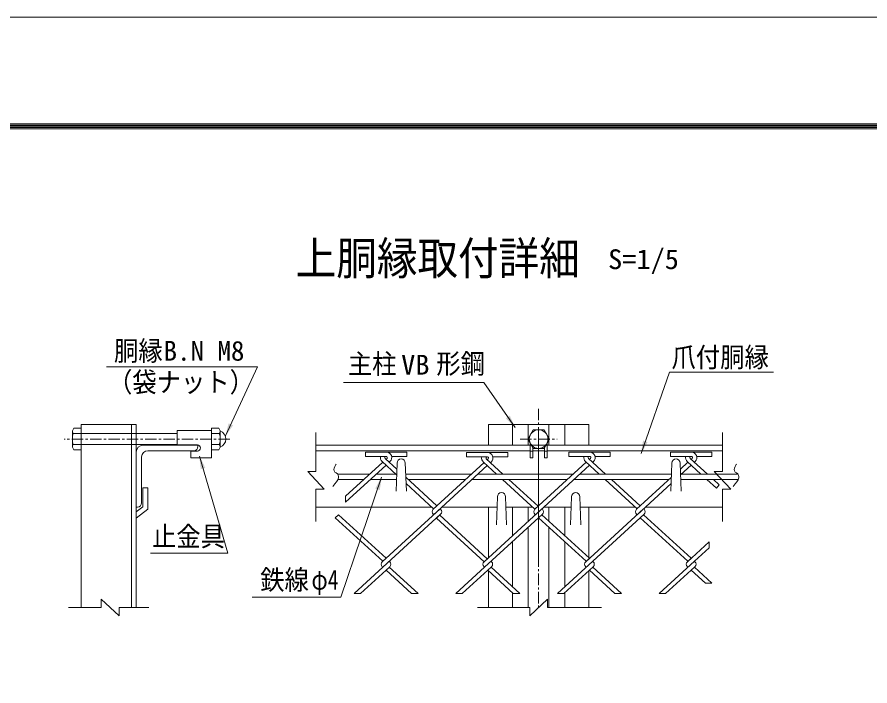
# Model space of a CAD drawing. Units: millimetres, scale not verified, with parts at other scales. Extents: x -4455 to 4455, y -3150 to 3150.
# Drawn here: x 1187 to 3049, y 1689 to 3150 of the extents above; entities that cross this region are included whole.
import ezdxf
from ezdxf.enums import TextEntityAlignment as Align

# ---------------------------------------------------------------- set-up
doc = ezdxf.new("R2010")
doc.units = ezdxf.units.MM
doc.header["$LTSCALE"] = 20
doc.linetypes.add('DASHED', pattern=[7.5, 6, -1.5])
doc.linetypes.add('USER1', pattern=[2, 1.25, -0.25, 0.25, -0.25])
doc.layers.add('0-0_7詳細', color=7, linetype='Continuous', lineweight=18)
doc.layers.add('1-0_D-TTL', color=7, linetype='Continuous', lineweight=18)
doc.styles.add('ＭＳ ゴシック', font='')
doc.styles.get('ＭＳ ゴシック').set_extended_font_data('MS Gothic')

msp = doc.modelspace()

# ---------------------------------------------------------------- linework, layer by layer
at = {"layer": '0-0_7詳細', "color": 1, "linetype": 'USER1'}
for p, q in [((2325.21, 2294.43), (2325.21, 1860.5)), ((1651.25, 2228.28), (1289.46, 2228.28)), ((2284.91, 2228.28), (2365.56, 2228.28)), ((2325.21, 2229.83), (2325.21, 1964.26))]:
    msp.add_line(p, q, dxfattribs=at)
at = {"layer": '0-0_7詳細'}
for p, q in [((1326.57, 2259.93), (1326.57, 1860.5)), ((1446.57, 2259.93), (1326.57, 2259.93)), ((1436.07, 2259.93), (1436.07, 1860.5)), ((1446.57, 2259.93), (1446.57, 1860.5)), ((2215.71, 2259.93), (2215.71, 2214.93)), ((2434.71, 2259.93), (2215.71, 2259.93)), ((2268.21, 2259.93), (2268.21, 2214.93)), ((2302.71, 2259.93), (2302.71, 2214.93)), ((2347.71, 2259.93), (2347.71, 2214.93)), ((2382.21, 2259.93), (2382.21, 2214.93)), ((2434.71, 2259.93), (2434.71, 2214.93)), ((1309.43, 2240.28), (1326.57, 2240.28)), ((1310.69, 2251.8), (1326.57, 2251.8)), ((1446.57, 2240.28), (1536, 2240.28)), ((1536, 2247.24), (1611, 2247.24)), ((1536, 2247.24), (1536, 2215.74)), ((1611, 2204.76), (1611, 2251.8)), ((1611, 2247.24), (1611, 2187.24)), ((1628.14, 2240.28), (1611, 2240.28)), ((1630.2, 2210.52), (1630.2, 2246.04)), ((1309.43, 2216.28), (1326.57, 2216.28)), ((1446.57, 2216.28), (1536, 2216.28)), ((1628.14, 2216.28), (1611, 2216.28)), ((2306.46, 2220.02), (2306.46, 2187.24)), ((2343.96, 2220.02), (2343.96, 2187.24)), ((1307.37, 2210.52), (1310.69, 2204.76)), ((1446.57, 2079.93), (1446.57, 2199.93)), ((1472.07, 2202.93), (1572.57, 2202.93)), ((1536, 2215.74), (1580.25, 2215.74)), ((1566, 2202.24), (1580.25, 2202.24)), ((1566, 2202.24), (1566, 2187.24)), ((1626.87, 2204.76), (1611, 2204.76)), ((1630.2, 2210.52), (1626.87, 2204.76)), ((2306.46, 2214.93), (1839.13, 2214.93)), ((2306.46, 2202.93), (1839.13, 2202.93)), ((2190.21, 2214.93), (2460.21, 2214.93)), ((2258.13, 2199), (2258.13, 2189.4)), ((2308.93, 2215.74), (2306.46, 2215.74)), ((2312.46, 2202.24), (2306.46, 2202.24)), ((2341.02, 2214.93), (2309.4, 2214.93)), ((2337.96, 2202.93), (2312.46, 2202.93)), ((2337.96, 2209.63), (2337.96, 2187.24)), ((2337.96, 2202.24), (2343.96, 2202.24)), ((2341.49, 2215.74), (2343.96, 2215.74)), ((2726.78, 2214.93), (2343.96, 2214.93)), ((2726.78, 2202.93), (2343.96, 2202.93)), ((1458.57, 2088.93), (1458.57, 2189.43)), ((1566, 2187.24), (1611, 2187.24)), ((1992.17, 2184.32), (1994.23, 2186.21)), ((2337.96, 2187.24), (2343.96, 2187.24)), ((2013.96, 2114.43), (2016.21, 2175.93)), ((2036.46, 2114.43), (2034.19, 2176.59)), ((2613.96, 2114.43), (2616.21, 2175.93)), ((2636.46, 2114.43), (2634.21, 2175.93)), ((1956.82, 2151.93), (1886.32, 2151.93)), ((2013.31, 2151.93), (1971.03, 2151.93)), ((2178.85, 2151.93), (2035.09, 2151.93)), ((2400.87, 2151.93), (2193.06, 2151.93)), ((2615.33, 2151.93), (2415.08, 2151.93)), ((2760.32, 2151.93), (2637.11, 2151.93)), ((1943.72, 2139.93), (1886.85, 2139.93)), ((2014.89, 2139.93), (1957.93, 2139.93)), ((2165.75, 2139.93), (2040.62, 2139.93)), ((2387.78, 2139.93), (2179.96, 2139.93)), ((2609.81, 2139.93), (2401.99, 2139.93)), ((2760.85, 2139.93), (2635.53, 2139.93)), ((1461.22, 2121.47), (1461.22, 2080.46)), ((1471.72, 2121.47), (1461.22, 2121.47)), ((1471.72, 2121.47), (1471.72, 2075.31)), ((2232.96, 2040.93), (2235.21, 2102.43)), ((2255.46, 2040.93), (2253.21, 2102.43)), ((2394.96, 2040.93), (2397.21, 2102.43)), ((2417.46, 2040.93), (2415.21, 2102.43)), ((1446.57, 2069.14), (1461.22, 2080.46)), ((1446.57, 2079.93), (1449.57, 2079.93)), ((1446.57, 2055.87), (1471.72, 2075.31)), ((2091.88, 2079.93), (1839.13, 2079.93)), ((2234.39, 2079.93), (2114.48, 2079.93)), ((2215.71, 2079.93), (2215.71, 1969.24)), ((2311.77, 2079.93), (2254.03, 2079.93)), ((2268.21, 2079.93), (2268.21, 2017.34)), ((2302.71, 2079.93), (2302.71, 2048.96)), ((2396.39, 2079.93), (2336.51, 2079.93)), ((2347.71, 2079.93), (2347.71, 2048.96)), ((2382.21, 2079.93), (2382.21, 2017.34)), ((2535.94, 2079.93), (2416.03, 2079.93)), ((2434.71, 2079.93), (2434.71, 1969.24)), ((2726.78, 2079.93), (2558.54, 2079.93)), ((2302.71, 2035.94), (2302.71, 1860.5)), ((2347.71, 2035.94), (2347.71, 1860.5)), ((2268.21, 2004.32), (2268.21, 1905.33)), ((2382.21, 2004.32), (2382.21, 1905.33)), ((2215.71, 1940.42), (2215.71, 1860.5)), ((2434.71, 1940.42), (2434.71, 1860.5)), ((2268.21, 1892.31), (2268.21, 1860.5)), ((2382.21, 1892.31), (2382.21, 1860.5))]:
    msp.add_line(p, q, dxfattribs=at)
at = {"layer": '0-0_7詳細', "color": 3, "linetype": 'DASHED'}
for p, q in [((1326.57, 2240.28), (1446.57, 2240.28)), ((1326.57, 2216.28), (1446.57, 2216.28))]:
    msp.add_line(p, q, dxfattribs=at)
at = {"layer": '0-0_7詳細', "color": 4}
for p, q in [((1839.13, 2157.37), (1839.13, 2242.95)), ((2726.78, 2157.37), (2726.78, 2242.95)), ((2708.78, 2157.37), (2744.78, 2118.59)), ((2726.78, 2157.37), (2708.78, 2157.37)), ((1839.13, 2118.59), (1839.13, 2048.4)), ((1839.13, 2118.59), (1857.13, 2118.59)), ((2726.78, 2118.59), (2744.78, 2118.59)), ((2726.78, 2118.59), (2726.78, 2048.4)), ((1370.37, 1860.5), (1370.37, 1878.5)), ((1409.14, 1842.5), (1370.37, 1878.5)), ((2305.83, 1842.5), (2344.6, 1878.5)), ((2344.6, 1860.5), (2344.6, 1878.5)), ((1370.37, 1860.5), (1298.8, 1860.5)), ((1409.14, 1860.5), (1474.41, 1860.5)), ((1409.14, 1860.5), (1409.14, 1842.5)), ((2305.83, 1860.5), (2191.88, 1860.5)), ((2305.83, 1860.5), (2305.83, 1842.5)), ((2344.6, 1860.5), (2462.4, 1860.5))]:
    msp.add_line(p, q, dxfattribs=at)
at = {"layer": '0-0_7詳細', "color": 3}
for p, q in [((1992.6, 2199.98), (1947.17, 2199.98)), ((1947.17, 2199.98), (1947.17, 2190.38)), ((1991.73, 2199.98), (2037.17, 2199.98)), ((2037.17, 2199.98), (2037.17, 2190.38)), ((2168.13, 2199), (2168.13, 2189.4)), ((2213.56, 2199), (2168.13, 2199)), ((2212.69, 2199), (2258.13, 2199)), ((2391.23, 2199.98), (2391.23, 2190.38)), ((2436.66, 2199.98), (2391.23, 2199.98)), ((2435.79, 2199.98), (2481.23, 2199.98)), ((2481.23, 2199.98), (2481.23, 2190.38)), ((2658.69, 2199.98), (2613.25, 2199.98)), ((2613.25, 2199.98), (2613.25, 2190.38)), ((2657.82, 2199.98), (2703.25, 2199.98)), ((2703.25, 2199.98), (2703.25, 2190.38)), ((1992.6, 2190.38), (1947.17, 2190.38)), ((1983.63, 2179.13), (2015.27, 2150.14)), ((1990.11, 2186.21), (2015.73, 2162.73)), ((1991.73, 2190.38), (1992.6, 2190.38)), ((1999.27, 2177.81), (2000.71, 2179.13)), ((2004.36, 2190.38), (2037.17, 2190.38)), ((2213.56, 2189.4), (2168.13, 2189.4)), ((2211.07, 2185.23), (2247.41, 2151.93)), ((2212.69, 2189.4), (2213.56, 2189.4)), ((2213.13, 2183.34), (2215.18, 2185.23)), ((2225.32, 2189.4), (2258.13, 2189.4)), ((2436.66, 2190.38), (2391.23, 2190.38)), ((2427.68, 2179.13), (2457.37, 2151.93)), ((2434.17, 2186.21), (2471.58, 2151.93)), ((2435.79, 2190.38), (2436.66, 2190.38)), ((2436.23, 2184.32), (2438.28, 2186.21)), ((2443.33, 2177.81), (2444.77, 2179.13)), ((2448.42, 2190.38), (2481.23, 2190.38)), ((2658.69, 2190.38), (2613.25, 2190.38)), ((2649.71, 2179.13), (2679.39, 2151.93)), ((2651.15, 2177.81), (2649.71, 2179.13)), ((2656.2, 2186.21), (2693.6, 2151.93)), ((2658.25, 2184.32), (2656.2, 2186.21)), ((2657.82, 2190.38), (2658.69, 2190.38)), ((2658.25, 2184.32), (2660.31, 2186.21)), ((2665.36, 2177.81), (2666.8, 2179.13)), ((2670.45, 2190.38), (2703.25, 2190.38)), ((1903.72, 2103.27), (1985.06, 2177.81)), ((1903.72, 2090.25), (1992.17, 2171.3)), ((2093.94, 2074.12), (2206.02, 2176.83)), ((2095.01, 2062.08), (2213.13, 2170.32)), ((2204.58, 2178.15), (2233.2, 2151.93)), ((2220.23, 2176.83), (2221.67, 2178.15)), ((2317.04, 2075.11), (2429.12, 2177.81)), ((2318.11, 2063.07), (2436.23, 2171.3)), ((2634.69, 2162.73), (2651.15, 2177.81)), ((2635.16, 2150.14), (2658.25, 2171.3)), ((2035.35, 2144.75), (2103.18, 2082.6)), ((2539.06, 2075.11), (2615.07, 2144.75)), ((2035.84, 2131.28), (2096.08, 2076.09)), ((2246.29, 2139.93), (2317.04, 2075.1)), ((2260.5, 2139.93), (2324.14, 2081.62)), ((2470.46, 2139.93), (2540.13, 2076.09)), ((2484.67, 2139.93), (2547.24, 2082.6)), ((2540.13, 2063.07), (2614.58, 2131.28)), ((2692.49, 2139.93), (2713.37, 2120.8)), ((2706.7, 2139.93), (2719.47, 2128.22)), ((2713.37, 2120.8), (2719.47, 2128.22)), ((1903.72, 2103.27), (1903.72, 2090.25)), ((1983.99, 1960.36), (2110.29, 2076.09)), ((2110.29, 2076.09), (2111.36, 2075.11)), ((2110.29, 2076.09), (2111.36, 2075.11)), ((2206.02, 1960.36), (2332.32, 2076.09)), ((2332.32, 2076.09), (2333.39, 2075.11)), ((2332.32, 2076.09), (2333.39, 2075.11)), ((2428.05, 1960.36), (2554.34, 2076.09)), ((2539.06, 2075.11), (2547.24, 2082.6)), ((2554.34, 2076.09), (2555.41, 2075.11)), ((2554.34, 2076.09), (2555.41, 2075.11)), ((1888.26, 2063.07), (1881.16, 2056.55)), ((1881.16, 2056.55), (1985.06, 1961.34)), ((1888.26, 2063.07), (1992.17, 1967.85)), ((1985.06, 1948.32), (2111.36, 2064.05)), ((2095.01, 2064.05), (2096.08, 2063.07)), ((2095.01, 2064.05), (2096.08, 2063.07)), ((2102.11, 2055.57), (2206.02, 1960.36)), ((2103.18, 2056.55), (2111.36, 2064.05)), ((2109.22, 2062.08), (2213.13, 1966.87)), ((2207.09, 1948.32), (2333.39, 2064.05)), ((2317.04, 2064.05), (2318.11, 2063.07)), ((2325.21, 2056.55), (2429.12, 1961.34)), ((2332.32, 2063.07), (2436.23, 1967.85)), ((2443.33, 1961.34), (2555.42, 2064.05)), ((2539.06, 2064.05), (2540.13, 2063.07)), ((2547.24, 2056.55), (2651.15, 1961.34)), ((2554.34, 2063.07), (2658.25, 1967.85)), ((2650.08, 1960.36), (2697.84, 2004.12)), ((2697.84, 1991.1), (2697.84, 2004.12)), ((2665.36, 1961.34), (2697.84, 1991.1)), ((1999.27, 1961.34), (2000.34, 1960.36)), ((1999.27, 1961.34), (2000.34, 1960.36)), ((2221.3, 1961.34), (2222.37, 1960.36)), ((2221.3, 1961.34), (2222.37, 1960.36)), ((2366.32, 1890.77), (2443.33, 1961.34)), ((2428.05, 1960.36), (2436.23, 1967.85)), ((2443.33, 1961.34), (2444.4, 1960.36)), ((2443.33, 1961.34), (2444.4, 1960.36)), ((2588.35, 1890.77), (2665.36, 1961.34)), ((2650.08, 1960.36), (2658.25, 1967.85)), ((2665.36, 1961.34), (2666.43, 1960.36)), ((2665.36, 1961.34), (2666.43, 1960.36)), ((1922.27, 1890.77), (1985.06, 1948.32)), ((1936.48, 1890.77), (2000.34, 1949.3)), ((1983.99, 1949.3), (1985.06, 1948.32)), ((1983.99, 1949.3), (1985.06, 1948.32)), ((1992.17, 1941.81), (2000.34, 1949.3)), ((1992.17, 1941.81), (2047.86, 1890.77)), ((1999.27, 1948.32), (2062.07, 1890.77)), ((2144.29, 1890.77), (2207.09, 1948.32)), ((2158.5, 1890.77), (2222.37, 1949.3)), ((2206.02, 1949.3), (2207.09, 1948.32)), ((2206.02, 1949.3), (2207.09, 1948.32)), ((2214.2, 1941.81), (2222.37, 1949.3)), ((2214.2, 1941.81), (2269.89, 1890.77)), ((2221.3, 1948.32), (2284.1, 1890.77)), ((2380.53, 1890.77), (2444.4, 1949.3)), ((2428.05, 1949.3), (2429.12, 1948.32)), ((2436.23, 1941.81), (2491.92, 1890.77)), ((2443.33, 1948.32), (2506.13, 1890.77)), ((2602.56, 1890.77), (2666.43, 1949.3)), ((2650.08, 1949.3), (2651.15, 1948.32)), ((2658.25, 1941.81), (2689.37, 1913.29)), ((2665.36, 1948.32), (2703.58, 1913.29)), ((2689.37, 1913.29), (2703.58, 1913.29)), ((1922.27, 1890.77), (1936.48, 1890.77)), ((2047.86, 1890.77), (2062.07, 1890.77)), ((2144.29, 1890.77), (2158.5, 1890.77)), ((2269.89, 1890.77), (2284.1, 1890.77)), ((2366.32, 1890.77), (2380.53, 1890.77)), ((2491.92, 1890.77), (2506.13, 1890.77)), ((2588.35, 1890.77), (2602.56, 1890.77))]:
    msp.add_line(p, q, dxfattribs=at)
at = {"layer": '0-0_7詳細'}
for points in [[(1381.97, 2386.29), (1711.58, 2386.29), (1641.51, 2235.07)], [(1307.37, 2210.52), (1307.37, 2246.04), (1310.69, 2251.8)], [(1310.69, 2204.76), (1326.57, 2204.76), (1326.57, 2251.8)], [(1630.2, 2246.04), (1626.87, 2251.8), (1611, 2251.8)], [(1461.57, 2214.93), (1581.57, 2214.93), (1581.57, 2211.93)], [(2312.46, 2209.63), (2312.46, 2187.24), (2306.46, 2187.24)]]:
    msp.add_lwpolyline(points, dxfattribs=at)
at = {"layer": '0-0_7詳細', "color": 1}
for points in [[(2837.86, 2374.54), (2610.61, 2374.54), (2548.96, 2197.08)], [(1899.12, 2351.67), (2205.83, 2351.67), (2274.02, 2253.34)], [(1478.22, 1979.19), (1646.73, 1979.19), (1584.74, 2190.82)], [(1699.69, 1882.76), (1893.59, 1882.76), (1982.44, 2145.17)]]:
    msp.add_lwpolyline(points, dxfattribs=at)
at = {"layer": '0-0_7詳細', "color": 3}
msp.add_lwpolyline([(2348.73, 2228.28), (2336.97, 2248.65), (2313.45, 2248.65), (2301.69, 2228.28), (2313.45, 2207.91), (2336.97, 2207.91)], close=True, dxfattribs=at)
at = {"layer": '0-0_7詳細', "color": 4}
for points in [[(1883.12, 2173.2), (1882.81, 2172.81), (1880.14, 2168.61), (1878.58, 2164.85), (1878.11, 2161.54), (1878.73, 2158.66), (1880.45, 2156.23), (1883.27, 2154.24), (1886.1, 2152.24), (1887.85, 2149.76), (1888.53, 2146.8), (1888.14, 2143.37), (1886.67, 2139.46), (1884.13, 2135.08), (1880.52, 2130.22), (1875.83, 2124.89)], [(2757.12, 2173.2), (2756.81, 2172.81), (2754.15, 2168.61), (2752.58, 2164.85), (2752.11, 2161.54), (2752.73, 2158.66), (2754.46, 2156.23), (2757.27, 2154.24), (2760.1, 2152.24), (2761.86, 2149.76), (2762.54, 2146.8), (2762.14, 2143.37), (2760.68, 2139.46), (2758.14, 2135.08), (2754.52, 2130.22), (2749.83, 2124.89)], [(1839.13, 2157.37), (1821.13, 2157.37), (1857.13, 2118.59)]]:
    msp.add_lwpolyline(points, dxfattribs=at)
at = {"layer": '0-0_7詳細', "color": 3}
msp.add_circle((2325.21, 2228.28), 20.4, dxfattribs=at)
at = {"layer": '0-0_7詳細'}
for centre, radius, start, end in [((1316.45, 2246.04), 9.09, 180, 219.3382), ((1343.37, 2228.28), 36, 160.52878, 199.47122), ((1621.11, 2246.04), 9.09, 320.6618, 0), ((1594.2, 2228.28), 36, 340.52878, 19.47122), ((1623.05, 2228.28), 19.14, 291.90813, 68.09187), ((1316.45, 2210.52), 9.09, 140.6618, 180), ((1621.11, 2210.52), 9.09, 0, 39.3382), ((1461.57, 2199.93), 15, 90, 180), ((1472.07, 2189.43), 13.5, 90, 180), ((1572.57, 2211.93), 9, 270, 0), ((1580.25, 2208.99), 6.75, 270, 90), ((2025.21, 2175.93), 9, 0, 180), ((2625.21, 2175.93), 9, 0, 180), ((2244.21, 2102.43), 9, 0, 180), ((2406.21, 2102.43), 9, 0, 180), ((1449.57, 2088.93), 9, 270, 0)]:
    msp.add_arc(centre, radius, start, end, dxfattribs=at)
at = {"layer": '0-0_7詳細', "color": 3}
for centre, radius, start, end in [((1992.6, 2187.98), 12, 312.5, 90), ((2213.56, 2187), 12, 312.5, 90), ((2436.66, 2187.98), 12, 312.5, 90), ((2658.69, 2187.98), 12, 312.5, 90), ((1991.73, 2187.98), 12, 168.46304, 227.5), ((1991.73, 2187.98), 2.4, 90, 227.5), ((1992.6, 2187.98), 2.4, 312.5, 90), ((2212.69, 2187), 12, 168.46304, 227.5), ((2212.69, 2187), 2.4, 90, 227.5), ((2213.56, 2187), 2.4, 312.5, 90), ((2435.79, 2187.98), 12, 168.46304, 227.5), ((2435.79, 2187.98), 2.4, 90, 227.5), ((2436.66, 2187.98), 2.4, 312.5, 90), ((2657.82, 2187.98), 12, 168.46304, 227.5), ((2657.82, 2187.98), 2.4, 90, 227.5), ((2658.69, 2187.98), 2.4, 312.5, 90), ((2100.07, 2069.58), 7.5, 132.5, 227.5), ((2106.29, 2069.58), 7.5, 312.5, 47.5), ((2322.1, 2069.58), 7.5, 132.5, 227.5), ((2328.32, 2069.58), 7.5, 312.5, 47.5), ((2544.13, 2069.58), 7.5, 132.5, 227.5), ((2550.35, 2069.58), 7.5, 312.5, 47.5), ((1989.06, 1954.83), 7.5, 132.5, 227.5), ((1995.28, 1954.83), 7.5, 312.5, 47.5), ((2211.09, 1954.83), 7.5, 132.5, 227.5), ((2217.31, 1954.83), 7.5, 312.5, 47.5), ((2433.12, 1954.83), 7.5, 132.5, 227.5), ((2439.33, 1954.83), 7.5, 312.5, 47.5), ((2655.15, 1954.83), 7.5, 132.5, 227.5), ((2661.36, 1954.83), 7.5, 312.5, 47.5)]:
    msp.add_arc(centre, radius, start, end, dxfattribs=at)
at = {"layer": '0-0_7詳細', "color": 1}
for points in [[(2275.16, 2251.69), (2253.79, 2273.38), (2262.35, 2279.31)], [(2548.31, 2195.19), (2553.23, 2225.24), (2563.07, 2221.82)], [(1584.18, 2192.74), (1597.61, 2165.42), (1587.61, 2162.49)], [(1983.08, 2147.06), (1978.39, 2116.98), (1968.52, 2120.32)]]:
    msp.add_solid(points, dxfattribs=at)
at = {"layer": '0-0_7詳細'}
msp.add_solid([(1640.67, 2233.25), (1648.56, 2262.66), (1658.01, 2258.28)], dxfattribs=at)
at = {"layer": '1-0_D-TTL', "color": 2}
msp.add_lwpolyline([(-4454.84, 3150.21), (4454.86, 3150.21), (4454.86, -3150.21), (-4454.84, -3150.21)], close=True, dxfattribs=at)
at = {"layer": '1-0_D-TTL'}
for points in [[(-4168.45, 2916.87), (4168.48, 2916.87), (4168.48, -2916.87), (-4168.45, -2916.87)], [(-4165.8, 2914.21), (4165.83, 2914.21), (4165.83, -2914.21), (-4165.8, -2914.21)], [(-4163.15, 2911.56), (4163.17, 2911.56), (4163.17, -2911.56), (-4163.15, -2911.56)], [(-4160.5, 2908.91), (4160.52, 2908.91), (4160.52, -2908.91), (-4160.5, -2908.91)], [(-4157.85, 2906.26), (4157.87, 2906.26), (4157.87, -2906.26), (-4157.85, -2906.26)]]:
    msp.add_lwpolyline(points, close=True, dxfattribs=at)

# ---------------------------------------------------------------- texts
at = {"layer": '0-0_7詳細', "style": 'ＭＳ ゴシック', "width": 0.9}
msp.add_text('上胴縁取付詳細', height=72.14, dxfattribs=at).set_placement((1795.01, 2565.61), align=Align.BOTTOM_LEFT)
at = {"layer": '0-0_7詳細', "color": 3, "style": 'ＭＳ ゴシック'}
for s, width, p in [('S=1/5', 1.05, (2476.94, 2586.57)), ('胴縁', 0.9, (1398.26, 2386.52)), ('主柱', 0.9, (1908.75, 2357.91)), ('形鋼', 0.9, (2101.83, 2358.34)), ('爪付胴縁', 0.9, (2615.35, 2372.55)), ('VB', 1.05, (2025.15, 2356.1)), ('（袋ナット）', 0.9, (1385.22, 2318.14)), ('止金具', 0.9, (1481.18, 1981.14)), ('鉄線', 0.9, (1717.36, 1886.36)), ('φ4', 0.8, (1829.15, 1886.36))]:
    msp.add_text(s, height=43.26, dxfattribs=dict(at, width=width)).set_placement(p, align=Align.BOTTOM_LEFT)
msp.add_text('B.N M8', height=43.26, dxfattribs=at).set_placement((1506.42, 2386.52), align=Align.BOTTOM_LEFT)

doc.saveas('drawing.dxf')
